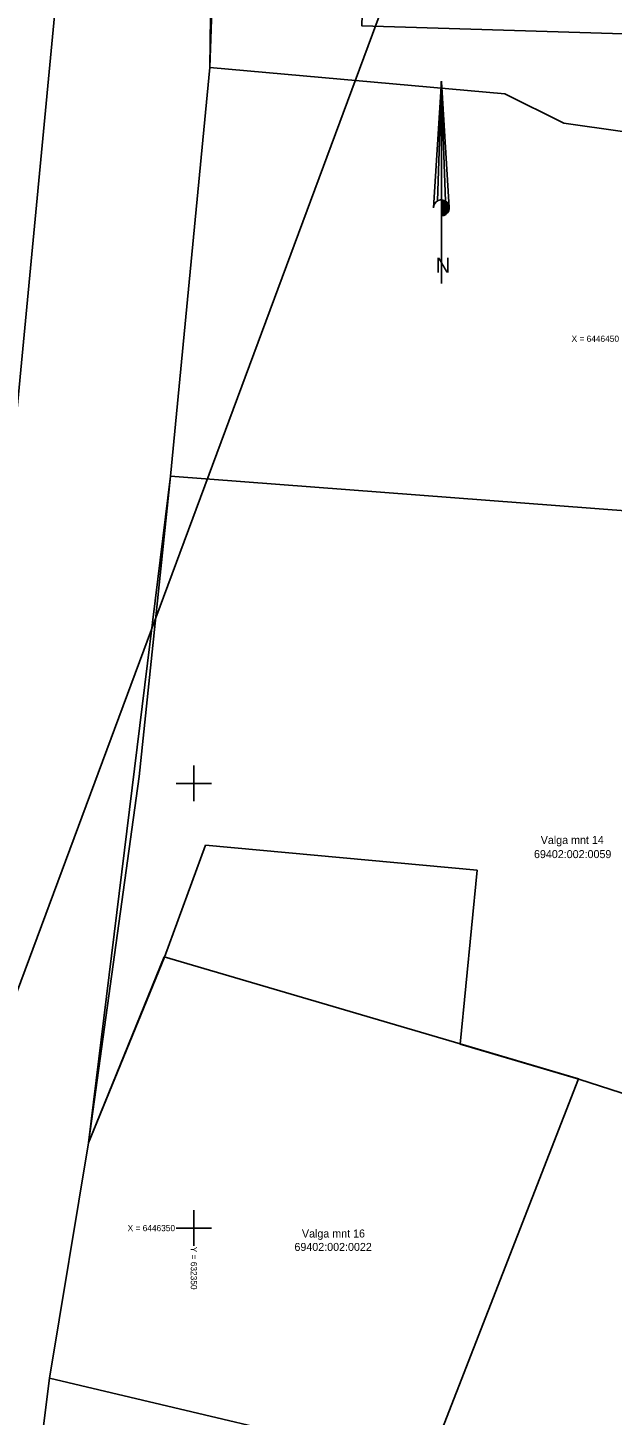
# Model space of a CAD drawing. Extents: x 631206 to 633134, y 6443658 to 6447735.
# Drawn here: x 632331.3 to 632397.1, y 6446329 to 6446485 of the extents above; entities that cross this region are included whole.
import ezdxf

# ---------------------------------------------------------------- set-up
doc = ezdxf.new("R2010")
doc.units = 0
for name, color, linetype in [('PIIR', 7, 'Continuous'), ('VORK', 7, 'Continuous'), ('VORMISTUS', 7, 'Continuous')]:
    doc.layers.add(name, color=color, linetype=linetype)

msp = doc.modelspace()

# ---------------------------------------------------------------- linework, layer by layer
at = {"layer": 'PIIR'}
for points in [[(632340.08, 6446815.51), (632329.9, 6446773.82), (632323.13, 6446752.66), (632328.11, 6446720.35), (632335.49, 6446670.24), (632337.32, 6446628.58), (632338.34, 6446600.93), (632338.72, 6446568.68), (632339.09, 6446536.42), (632329.91, 6446439.78), (632325.98, 6446403.06), (632304.41, 6446248.85)], [(632325.29, 6446265.69), (632333.78, 6446333.11), (632338.16, 6446359.57), (632343.84, 6446400.76), (632347.38, 6446434.56), (632351.8, 6446480.5), (632354.57, 6446560.35), (632350.64, 6446622.03), (632345.86, 6446700.08), (632343.68, 6446759.11), (632347, 6446776.21), (632347.63, 6446778.24), (632358.02, 6446811.05)]]:
    msp.add_lwpolyline(points, dxfattribs=at)
for points in [[(632353.13, 6446583.57), (632351.8, 6446480.5), (632384.96, 6446477.53), (632391.59, 6446474.24), (632445.18, 6446466.63), (632584.59, 6446448.93), (632599.31, 6446477.67), (632626.81, 6446541.97), (632564.24, 6446572.22), (632589.54, 6446628.21), (632585.81, 6446628.15), (632406.03, 6446625.17), (632397.46, 6446624.7), (632398.95, 6446592.65), (632388.81, 6446591.07)], [(632445.19, 6446427.11), (632445.18, 6446466.63), (632391.59, 6446474.24), (632384.96, 6446477.53), (632351.8, 6446480.5), (632347.38, 6446434.56), (632442.81, 6446427.29)], [(632445.19, 6446427.11), (632442.81, 6446427.29), (632347.38, 6446434.56), (632338.16, 6446359.57), (632346.68, 6446380.48), (632351.32, 6446393.04), (632381.85, 6446390.24), (632379.96, 6446370.68), (632393.28, 6446366.75), (632421.85, 6446357.52), (632425.7, 6446370.64), (632444.45, 6446419.89), (632445.12, 6446422.85)], [(632393.27, 6446366.77), (632379.93, 6446370.7), (632346.66, 6446380.49), (632338.15, 6446359.57), (632333.78, 6446333.11), (632376.25, 6446323.08)]]:
    msp.add_lwpolyline(points, close=True, dxfattribs=at)
at = {"layer": 'VORK'}
for p, q in [((632350, 6446402), (632350, 6446398)), ((632348, 6446400), (632352, 6446400)), ((632350, 6446352), (632350, 6446348)), ((632348, 6446350), (632352, 6446350))]:
    msp.add_line(p, q, dxfattribs=at)
at = {"layer": 'VORMISTUS'}
for points in [[(632512.33, 6446480.8), (632368.89, 6446485.17), (632377.55, 6446769.53), (632520.98, 6446765.17)], [(632314.4, 6445922.07), (632179.87, 6445972.02), (632382.45, 6446517.62), (632516.97, 6446467.68)]]:
    msp.add_lwpolyline(points, close=True, dxfattribs=at)
for points in [[(632377.83, 6446478.98), (632376.93, 6446464.72)], [(632377.83, 6446478.88), (632377.41, 6446465.51)], [(632377.82, 6446478.93), (632378.29, 6446465.48)], [(632377.83, 6446478.98), (632377.83, 6446456.23)], [(632377.83, 6446478.87), (632378.72, 6446464.74)], [(632377.83, 6446465.61), (632377.87, 6446465.61)], [(632377.83, 6446465.61), (632377.85, 6446465.61)], [(632377.83, 6446465.51), (632378.26, 6446465.51)], [(632377.9, 6446463.84), (632377.9, 6446465.6)], [(632378, 6446463.86), (632378, 6446465.59)], [(632378.11, 6446463.87), (632378.11, 6446465.56)], [(632378.21, 6446463.92), (632378.21, 6446465.52)], [(632378.31, 6446463.98), (632378.31, 6446465.48)], [(632377.83, 6446465.4), (632378.4, 6446465.4)], [(632377.83, 6446465.3), (632378.49, 6446465.3)], [(632377.83, 6446465.2), (632378.57, 6446465.2)], [(632377.83, 6446465.09), (632378.63, 6446465.09)], [(632377.83, 6446464.99), (632378.67, 6446464.99)], [(632377.83, 6446464.89), (632378.7, 6446464.89)], [(632377.83, 6446464.78), (632378.71, 6446464.78)], [(632377.83, 6446464.68), (632378.72, 6446464.68)], [(632377.83, 6446464.58), (632378.7, 6446464.58)], [(632377.83, 6446464.48), (632378.68, 6446464.48)], [(632377.83, 6446464.37), (632378.64, 6446464.37)], [(632377.83, 6446464.27), (632378.59, 6446464.27)], [(632377.83, 6446464.17), (632378.52, 6446464.17)], [(632377.83, 6446464.06), (632378.42, 6446464.06)], [(632377.83, 6446463.96), (632378.28, 6446463.96)], [(632378.41, 6446464.06), (632378.41, 6446465.39)], [(632378.52, 6446464.16), (632378.52, 6446465.27)], [(632378.62, 6446464.33), (632378.62, 6446465.13)], [(632377.82, 6446463.86), (632378.02, 6446463.86)]]:
    msp.add_lwpolyline(points, dxfattribs=at)
msp.add_arc((632377.83, 6446464.72), 0.894, 270.3348, 180.6244, dxfattribs=at)

# ---------------------------------------------------------------- texts
at = {"layer": 'PIIR'}
for s, p in [('Valga mnt 14 ', (632389.01, 6446393.19)), ('69402:002:0059', (632388.25, 6446391.6)), ('Valga mnt 16 ', (632362.15, 6446348.94)), ('69402:002:0022', (632361.31, 6446347.43))]:
    msp.add_text(s, height=0.9, dxfattribs=at).set_placement(p)
at = {"layer": 'VORK'}
for s, p in [('X = 6446450', (632392.48, 6446449.65)), ('X = 6446350', (632342.55, 6446349.65))]:
    msp.add_text(s, height=0.7, dxfattribs=at).set_placement(p)
msp.add_text('Y = 632350 ', height=0.7, rotation=270, dxfattribs=at).set_placement((632349.65, 6446347.9))
at = {"layer": 'VORMISTUS'}
msp.add_text('N', height=1.67, dxfattribs=at).set_placement((632377.21, 6446457.43))

doc.saveas('drawing.dxf')
